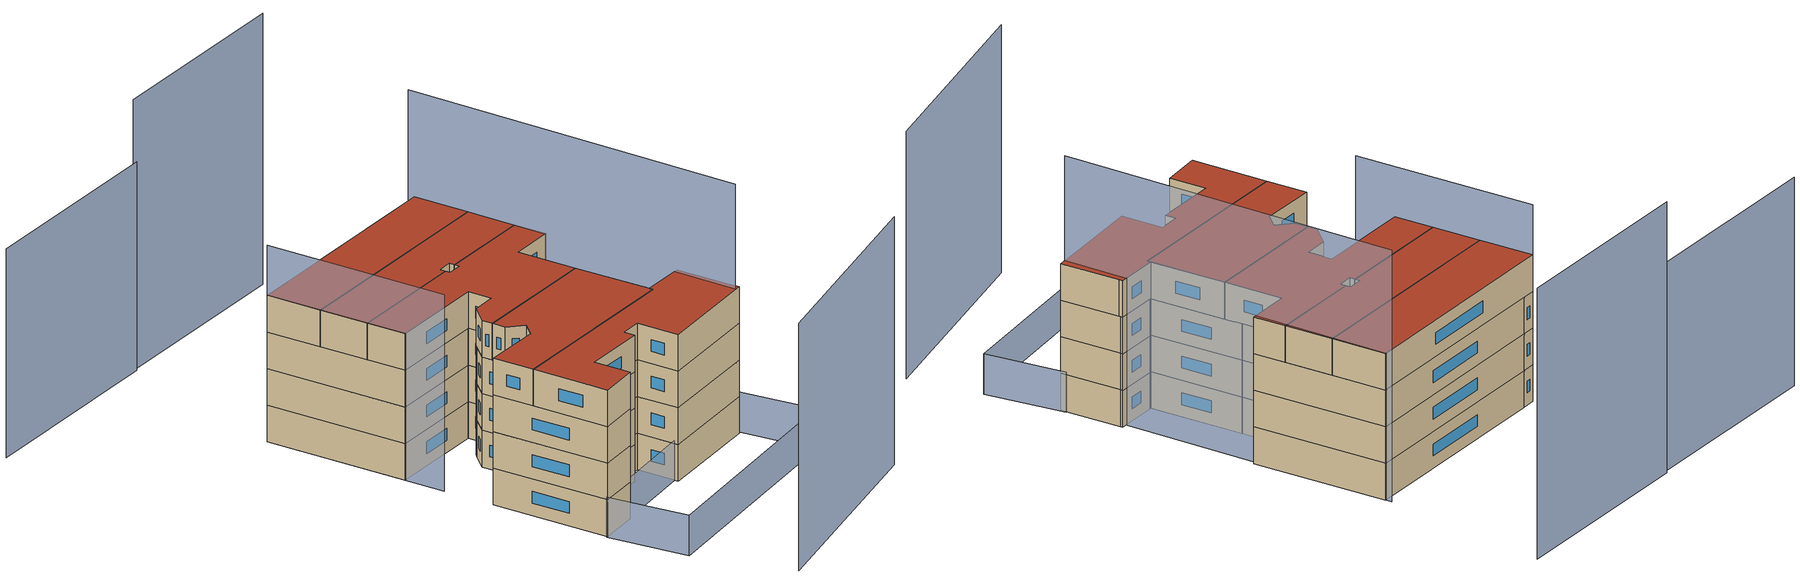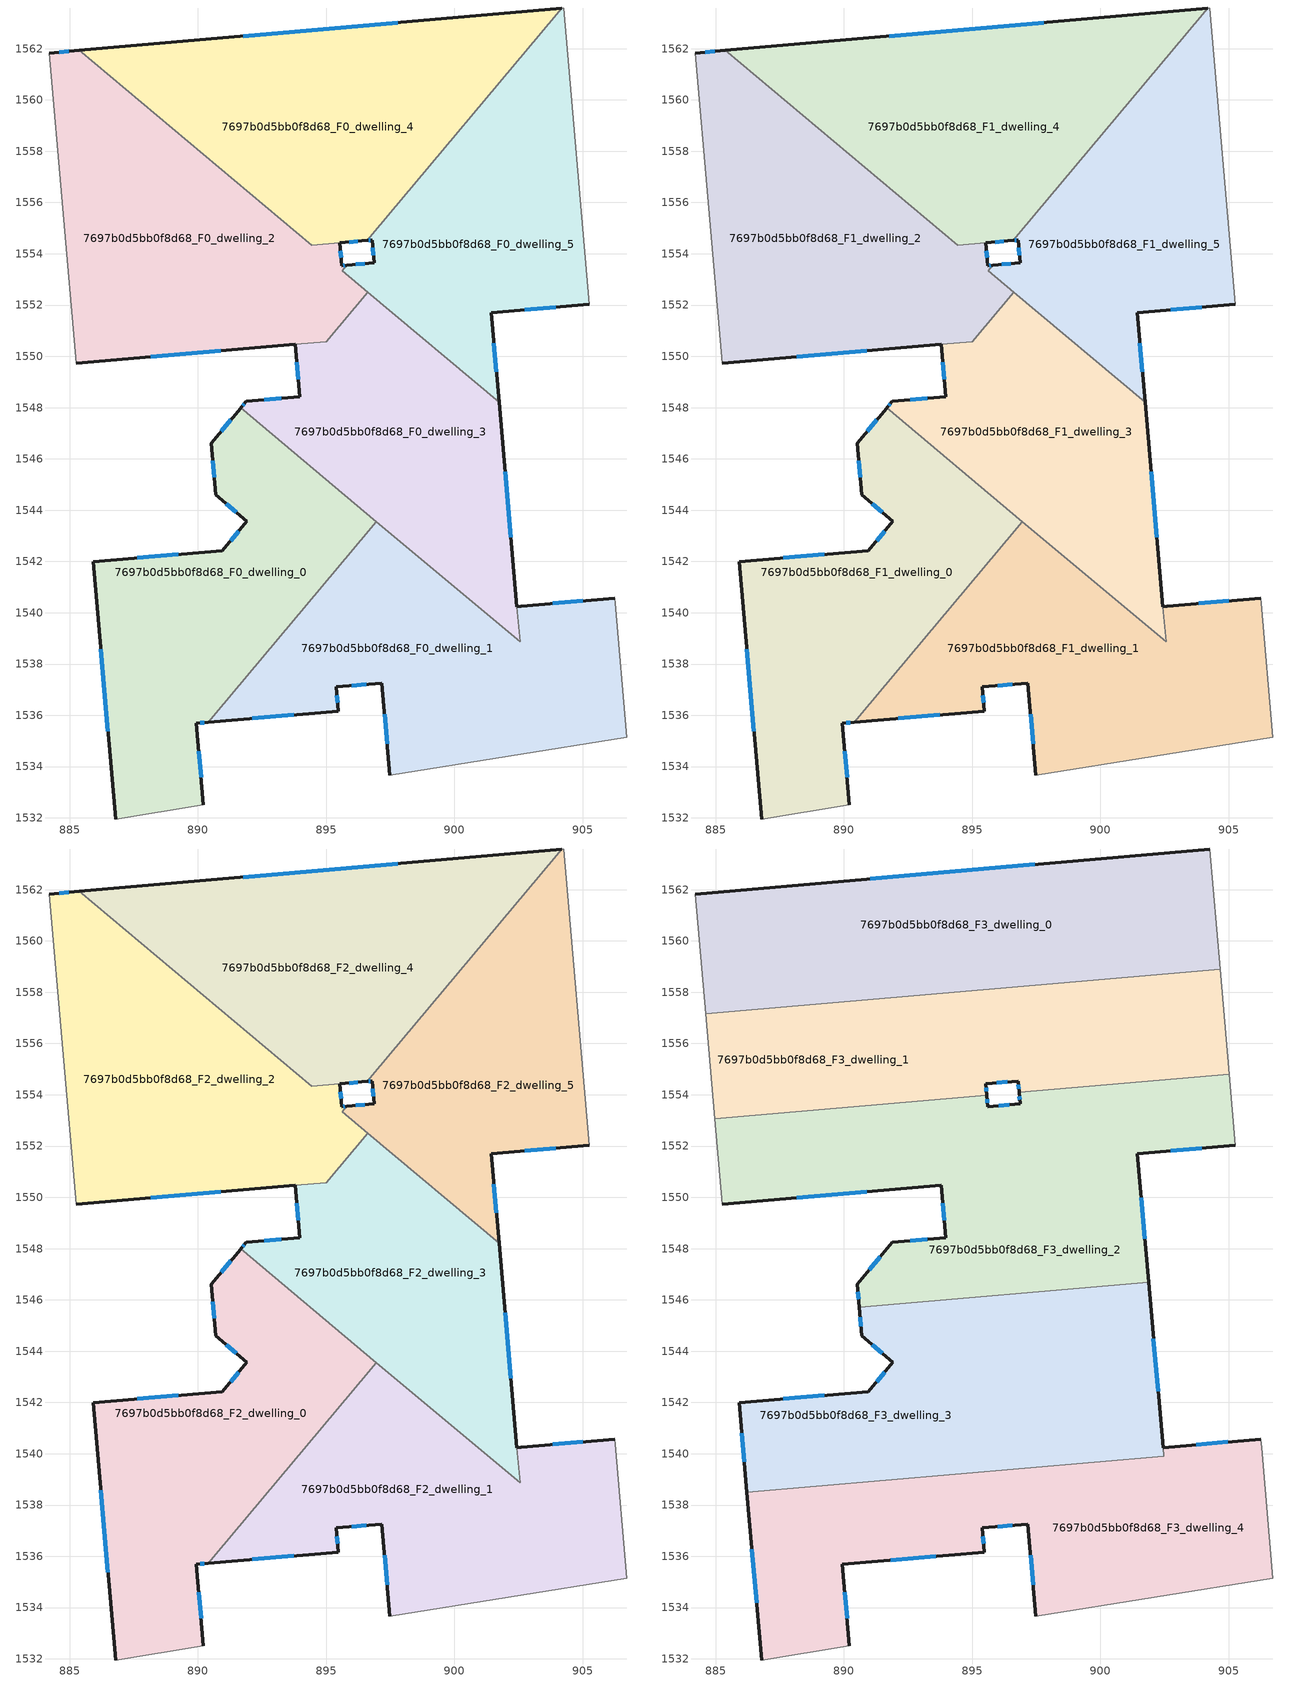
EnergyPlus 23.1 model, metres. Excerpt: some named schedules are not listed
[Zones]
7697b0d5bb0f8d68_F0_dwelling_0
 floor ground (EU_floor_Construction): 896.95,1543.56 890.4,1535.73 889.94,1535.69 890.21,1532.5 886.78,1531.96 885.91,1541.99 890.95,1542.43 891.91,1543.57 890.69,1544.59 890.52,1546.62 891.66,1547.98 z0
 wall outside (EU_wall_Construction): 891.66,1547.98 890.52,1546.62 890.69,1544.59 891.91,1543.57 890.95,1542.43 885.91,1541.99 886.78,1531.96 / 890.21,1532.5 889.94,1535.69 890.4,1535.73 z0:3
 wall to 7697b0d5bb0f8d68_F0_dwelling_1 (EU_wall_Construction): 890.4,1535.73 896.95,1543.56 z0:3
 wall adiabatic (EU_wall_Construction): 886.78,1531.96 890.21,1532.5 z0:3
 wall to 7697b0d5bb0f8d68_F0_dwelling_3 (EU_wall_Construction): 896.95,1543.56 891.66,1547.99 z0:3
 window (EU_Window_Construction): 891.27,1547.52 890.91,1547.08 / 890.09,1535.7 890.24,1535.72 / 890.12,1533.59 890.03,1534.61 / 886.21,1538.58 886.49,1535.37 / 889.24,1542.28 887.62,1542.14 / 891.58,1543.18 891.28,1542.82 / 891.11,1544.25 891.5,1543.92 / 890.58,1545.93 890.63,1545.28 z1.02:1.98
7697b0d5bb0f8d68_F0_dwelling_1
 floor ground (EU_floor_Construction): 906.26,1540.57 906.28,1540.36 906.73,1535.14 897.48,1533.66 897.17,1537.25 895.39,1537.1 895.47,1536.17 890.4,1535.73 896.95,1543.56 902.56,1538.86 902.44,1540.24 902.6,1540.25 z0
 wall outside (EU_wall_Construction): 890.4,1535.73 895.47,1536.17 895.39,1537.1 897.17,1537.25 897.48,1533.66 / 906.26,1540.57 902.6,1540.25 902.44,1540.24 z0:3
 wall adiabatic (EU_wall_Construction): 897.48,1533.66 906.73,1535.14 906.28,1540.36 906.26,1540.57 z0:3
 wall to 7697b0d5bb0f8d68_F0_dwelling_3 (EU_wall_Construction): 902.44,1540.24 902.56,1538.86 896.95,1543.56 z0:3
 window (EU_Window_Construction): 897.28,1536.03 897.38,1534.88 / 896,1537.16 896.57,1537.2 / 895.44,1536.49 895.42,1536.78 / 892.12,1535.88 893.74,1536.02 / 905.01,1540.46 903.85,1540.36 z1.02:1.98
7697b0d5bb0f8d68_F0_dwelling_2
 floor ground (EU_floor_Construction): 895.53,1554.42 895.61,1553.54 895.79,1553.55 895.62,1553.34 896.62,1552.51 894.99,1550.57 885.24,1549.73 884.19,1561.83 885.36,1561.93 894.44,1554.33 z0
 wall outside (EU_wall_Construction): 885.24,1549.73 893.79,1550.46 / 885.36,1561.93 884.19,1561.83 / 895.79,1553.55 895.61,1553.54 895.53,1554.42 z0:3
 wall adiabatic (EU_wall_Construction): 884.19,1561.83 885.24,1549.73 z0:3
 wall to 7697b0d5bb0f8d68_F0_dwelling_4 (EU_wall_Construction): 895.53,1554.42 894.44,1554.33 885.36,1561.93 z0:3
 wall to 7697b0d5bb0f8d68_F0_dwelling_5 (EU_wall_Construction): 896.62,1552.51 895.62,1553.34 895.79,1553.55 z0:3
 wall to 7697b0d5bb0f8d68_F0_dwelling_3 (EU_wall_Construction): 893.79,1550.46 894.99,1550.57 896.62,1552.51 z0:3
 window (EU_Window_Construction): 888.15,1549.98 890.88,1550.21 / 884.97,1561.89 884.59,1561.86 / 895.58,1553.84 895.56,1554.12 / 895.73,1553.55 895.67,1553.54 z1.02:1.98
7697b0d5bb0f8d68_F0_dwelling_3
 floor ground (EU_floor_Construction): 901.74,1548.21 902.56,1538.86 891.66,1547.99 891.88,1548.24 893.97,1548.42 893.79,1550.46 894.99,1550.57 896.62,1552.51 z0
 wall outside (EU_wall_Construction): 893.79,1550.46 893.97,1548.42 891.88,1548.24 891.66,1547.99 / 902.44,1540.24 901.74,1548.21 z0:3
 wall to 7697b0d5bb0f8d68_F0_dwelling_5 (EU_wall_Construction): 901.74,1548.21 896.62,1552.51 z0:3
 window (EU_Window_Construction): 891.81,1548.15 891.74,1548.07 / 893.26,1548.36 892.59,1548.3 / 893.85,1549.77 893.91,1549.11 / 902.2,1542.95 901.98,1545.5 z1.02:1.98
7697b0d5bb0f8d68_F0_dwelling_4
 floor ground (EU_floor_Construction): 904.19,1563.58 896.6,1554.52 894.44,1554.33 885.36,1561.93 z0
 wall outside (EU_wall_Construction): 904.19,1563.58 885.36,1561.93 / 895.54,1554.42 896.6,1554.52 z0:3
 wall to 7697b0d5bb0f8d68_F0_dwelling_5 (EU_wall_Construction): 896.6,1554.52 904.19,1563.58 z0:3
 window (EU_Window_Construction): 897.79,1563.02 891.77,1562.49 / 895.9,1554.46 896.24,1554.49 z1.02:1.98
7697b0d5bb0f8d68_F0_dwelling_5
 floor ground (EU_floor_Construction): 904.26,1563.58 905.26,1552.03 901.44,1551.7 901.74,1548.21 895.62,1553.34 895.79,1553.55 896.86,1553.65 896.79,1554.54 896.6,1554.52 904.19,1563.58 z0
 wall outside (EU_wall_Construction): 896.6,1554.52 896.79,1554.54 896.86,1553.65 895.79,1553.55 / 901.74,1548.21 901.44,1551.7 905.26,1552.03 z0:3
 wall adiabatic (EU_wall_Construction): 905.26,1552.03 904.26,1563.58 904.19,1563.58 z0:3
 window (EU_Window_Construction): 896.5,1553.62 896.16,1553.59 / 896.82,1554.23 896.84,1553.95 / 896.67,1554.52 896.73,1554.53 / 902.74,1551.81 903.96,1551.92 / 901.64,1549.4 901.54,1550.51 z1.02:1.98
7697b0d5bb0f8d68_F1_dwelling_0
 floor to 7697b0d5bb0f8d68_F0_dwelling_0 (EU_floor_Construction): 896.95,1543.56 890.4,1535.73 889.94,1535.69 890.21,1532.5 886.78,1531.96 885.91,1541.99 890.95,1542.43 891.91,1543.57 890.69,1544.59 890.52,1546.62 891.66,1547.98 z3
 wall outside (EU_wall_Construction): 891.66,1547.98 890.52,1546.62 890.69,1544.59 891.91,1543.57 890.95,1542.43 885.91,1541.99 886.78,1531.96 / 890.21,1532.5 889.94,1535.69 890.4,1535.73 z3:6
 wall to 7697b0d5bb0f8d68_F1_dwelling_1 (EU_wall_Construction): 890.4,1535.73 896.95,1543.56 z3:6
 wall adiabatic (EU_wall_Construction): 886.78,1531.96 890.21,1532.5 z3:6
 wall to 7697b0d5bb0f8d68_F1_dwelling_3 (EU_wall_Construction): 896.95,1543.56 891.66,1547.99 z3:6
 window (EU_Window_Construction): 891.27,1547.52 890.91,1547.08 / 890.09,1535.7 890.24,1535.72 / 890.12,1533.59 890.03,1534.61 / 886.21,1538.58 886.49,1535.37 / 889.24,1542.28 887.62,1542.14 / 891.58,1543.18 891.28,1542.82 / 891.11,1544.25 891.5,1543.92 / 890.58,1545.93 890.63,1545.28 z4.02:4.98
7697b0d5bb0f8d68_F1_dwelling_1
 floor to 7697b0d5bb0f8d68_F0_dwelling_1 (EU_floor_Construction): 906.26,1540.57 906.28,1540.36 906.73,1535.14 897.48,1533.66 897.17,1537.25 895.39,1537.1 895.47,1536.17 890.4,1535.73 896.95,1543.56 902.56,1538.86 902.44,1540.24 z3
 wall outside (EU_wall_Construction): 890.4,1535.73 895.47,1536.17 895.39,1537.1 897.17,1537.25 897.48,1533.66 / 906.26,1540.57 902.6,1540.25 902.44,1540.24 z3:6
 wall adiabatic (EU_wall_Construction): 897.48,1533.66 906.73,1535.14 906.28,1540.36 906.26,1540.57 z3:6
 wall to 7697b0d5bb0f8d68_F1_dwelling_3 (EU_wall_Construction): 902.44,1540.24 902.56,1538.86 896.95,1543.56 z3:6
 window (EU_Window_Construction): 897.28,1536.03 897.38,1534.88 / 896,1537.16 896.57,1537.2 / 895.44,1536.49 895.42,1536.78 / 892.12,1535.88 893.74,1536.02 / 905.01,1540.46 903.85,1540.36 z4.02:4.98
7697b0d5bb0f8d68_F1_dwelling_2
 floor to 7697b0d5bb0f8d68_F0_dwelling_2 (EU_floor_Construction): 895.53,1554.42 895.61,1553.54 895.79,1553.55 895.62,1553.34 896.62,1552.51 894.99,1550.57 885.24,1549.73 884.19,1561.83 885.36,1561.93 894.44,1554.33 z3
 wall outside (EU_wall_Construction): 885.24,1549.73 893.79,1550.46 / 885.36,1561.93 884.19,1561.83 / 895.79,1553.55 895.61,1553.54 895.53,1554.42 z3:6
 wall adiabatic (EU_wall_Construction): 884.19,1561.83 885.24,1549.73 z3:6
 wall to 7697b0d5bb0f8d68_F1_dwelling_4 (EU_wall_Construction): 895.53,1554.42 894.44,1554.33 885.36,1561.93 z3:6
 wall to 7697b0d5bb0f8d68_F1_dwelling_5 (EU_wall_Construction): 896.62,1552.51 895.62,1553.34 895.79,1553.55 z3:6
 wall to 7697b0d5bb0f8d68_F1_dwelling_3 (EU_wall_Construction): 893.79,1550.46 894.99,1550.57 896.62,1552.51 z3:6
 window (EU_Window_Construction): 888.15,1549.98 890.88,1550.21 / 884.97,1561.89 884.59,1561.86 / 895.58,1553.84 895.56,1554.12 / 895.73,1553.55 895.67,1553.54 z4.02:4.98
7697b0d5bb0f8d68_F1_dwelling_3
 floor to 7697b0d5bb0f8d68_F0_dwelling_3 (EU_floor_Construction): 901.74,1548.21 902.56,1538.86 891.66,1547.99 891.88,1548.24 893.97,1548.42 893.79,1550.46 894.99,1550.57 896.62,1552.51 z3
 wall outside (EU_wall_Construction): 893.79,1550.46 893.97,1548.42 891.88,1548.24 891.66,1547.99 / 902.44,1540.24 901.74,1548.21 z3:6
 wall to 7697b0d5bb0f8d68_F1_dwelling_5 (EU_wall_Construction): 901.74,1548.21 896.62,1552.51 z3:6
 window (EU_Window_Construction): 891.81,1548.15 891.74,1548.07 / 893.26,1548.36 892.59,1548.3 / 893.85,1549.77 893.91,1549.11 / 902.2,1542.95 901.98,1545.5 z4.02:4.98
7697b0d5bb0f8d68_F1_dwelling_4
 floor to 7697b0d5bb0f8d68_F0_dwelling_4 (EU_floor_Construction): 904.19,1563.58 896.6,1554.52 894.44,1554.33 885.36,1561.93 z3
 wall outside (EU_wall_Construction): 904.19,1563.58 885.36,1561.93 / 895.54,1554.42 896.6,1554.52 z3:6
 wall to 7697b0d5bb0f8d68_F1_dwelling_5 (EU_wall_Construction): 896.6,1554.52 904.19,1563.58 z3:6
 window (EU_Window_Construction): 897.79,1563.02 891.77,1562.49 / 895.9,1554.46 896.24,1554.49 z4.02:4.98
7697b0d5bb0f8d68_F1_dwelling_5
 floor to 7697b0d5bb0f8d68_F0_dwelling_5 (EU_floor_Construction): 904.26,1563.58 905.26,1552.03 901.44,1551.7 901.74,1548.21 895.62,1553.34 895.79,1553.55 896.86,1553.65 896.79,1554.54 896.6,1554.52 904.19,1563.58 z3
 wall outside (EU_wall_Construction): 896.6,1554.52 896.79,1554.54 896.86,1553.65 895.79,1553.55 / 901.74,1548.21 901.44,1551.7 905.26,1552.03 z3:6
 wall adiabatic (EU_wall_Construction): 905.26,1552.03 904.26,1563.58 904.19,1563.58 z3:6
 window (EU_Window_Construction): 896.5,1553.62 896.16,1553.59 / 896.82,1554.23 896.84,1553.95 / 896.67,1554.52 896.73,1554.53 / 902.74,1551.81 903.96,1551.92 / 901.64,1549.4 901.54,1550.51 z4.02:4.98
7697b0d5bb0f8d68_F2_dwelling_0
 floor to 7697b0d5bb0f8d68_F1_dwelling_0 (EU_floor_Construction): 896.95,1543.56 890.4,1535.73 889.94,1535.69 890.21,1532.5 886.78,1531.96 885.91,1541.99 890.95,1542.43 891.91,1543.57 890.69,1544.59 890.52,1546.62 891.66,1547.98 z6
 wall outside (EU_wall_Construction): 891.66,1547.98 890.52,1546.62 890.69,1544.59 891.91,1543.57 890.95,1542.43 885.91,1541.99 886.78,1531.96 / 890.21,1532.5 889.94,1535.69 890.4,1535.73 z6:9
 wall to 7697b0d5bb0f8d68_F2_dwelling_1 (EU_wall_Construction): 890.4,1535.73 896.95,1543.56 z6:9
 wall adiabatic (EU_wall_Construction): 886.78,1531.96 890.21,1532.5 z6:9
 wall to 7697b0d5bb0f8d68_F2_dwelling_3 (EU_wall_Construction): 896.95,1543.56 891.66,1547.99 z6:9
 window (EU_Window_Construction): 891.27,1547.52 890.91,1547.08 / 890.09,1535.7 890.24,1535.72 / 890.12,1533.59 890.03,1534.61 / 886.21,1538.58 886.49,1535.37 / 889.24,1542.28 887.62,1542.14 / 891.58,1543.18 891.28,1542.82 / 891.11,1544.25 891.5,1543.92 / 890.58,1545.93 890.63,1545.28 z7.02:7.98
7697b0d5bb0f8d68_F2_dwelling_1
 floor to 7697b0d5bb0f8d68_F1_dwelling_1 (EU_floor_Construction): 906.26,1540.57 906.28,1540.36 906.73,1535.14 897.48,1533.66 897.17,1537.25 895.39,1537.1 895.47,1536.17 890.4,1535.73 896.95,1543.56 902.56,1538.86 902.44,1540.24 z6
 wall outside (EU_wall_Construction): 890.4,1535.73 895.47,1536.17 895.39,1537.1 897.17,1537.25 897.48,1533.66 / 906.26,1540.57 902.6,1540.25 902.44,1540.24 z6:9
 wall adiabatic (EU_wall_Construction): 897.48,1533.66 906.73,1535.14 906.28,1540.36 906.26,1540.57 z6:9
 wall to 7697b0d5bb0f8d68_F2_dwelling_3 (EU_wall_Construction): 902.44,1540.24 902.56,1538.86 896.95,1543.56 z6:9
 window (EU_Window_Construction): 897.28,1536.03 897.38,1534.88 / 896,1537.16 896.57,1537.2 / 895.44,1536.49 895.42,1536.78 / 892.12,1535.88 893.74,1536.02 / 905.01,1540.46 903.85,1540.36 z7.02:7.98
7697b0d5bb0f8d68_F2_dwelling_2
 floor to 7697b0d5bb0f8d68_F1_dwelling_2 (EU_floor_Construction): 895.53,1554.42 895.61,1553.54 895.79,1553.55 895.62,1553.34 896.62,1552.51 894.99,1550.57 885.24,1549.73 884.19,1561.83 885.36,1561.93 894.44,1554.33 z6
 wall outside (EU_wall_Construction): 885.24,1549.73 893.79,1550.46 / 885.36,1561.93 884.19,1561.83 / 895.79,1553.55 895.61,1553.54 895.53,1554.42 z6:9
 wall adiabatic (EU_wall_Construction): 884.19,1561.83 885.24,1549.73 z6:9
 wall to 7697b0d5bb0f8d68_F2_dwelling_4 (EU_wall_Construction): 895.53,1554.42 894.44,1554.33 885.36,1561.93 z6:9
 wall to 7697b0d5bb0f8d68_F2_dwelling_5 (EU_wall_Construction): 896.62,1552.51 895.62,1553.34 895.79,1553.55 z6:9
 wall to 7697b0d5bb0f8d68_F2_dwelling_3 (EU_wall_Construction): 893.79,1550.46 894.99,1550.57 896.62,1552.51 z6:9
 window (EU_Window_Construction): 888.15,1549.98 890.88,1550.21 / 884.97,1561.89 884.59,1561.86 / 895.58,1553.84 895.56,1554.12 / 895.73,1553.55 895.67,1553.54 z7.02:7.98
7697b0d5bb0f8d68_F2_dwelling_3
 floor to 7697b0d5bb0f8d68_F1_dwelling_3 (EU_floor_Construction): 901.74,1548.21 902.56,1538.86 891.66,1547.99 891.88,1548.24 893.97,1548.42 893.79,1550.46 894.99,1550.57 896.62,1552.51 z6
 wall outside (EU_wall_Construction): 893.79,1550.46 893.97,1548.42 891.88,1548.24 891.66,1547.99 / 902.44,1540.24 901.74,1548.21 z6:9
 wall to 7697b0d5bb0f8d68_F2_dwelling_5 (EU_wall_Construction): 901.74,1548.21 896.62,1552.51 z6:9
 window (EU_Window_Construction): 891.81,1548.15 891.74,1548.07 / 893.26,1548.36 892.59,1548.3 / 893.85,1549.77 893.91,1549.11 / 902.2,1542.95 901.98,1545.5 z7.02:7.98
7697b0d5bb0f8d68_F2_dwelling_4
 floor to 7697b0d5bb0f8d68_F1_dwelling_4 (EU_floor_Construction): 904.19,1563.58 896.6,1554.52 894.44,1554.33 885.36,1561.93 z6
 wall outside (EU_wall_Construction): 904.19,1563.58 885.36,1561.93 / 895.54,1554.42 896.6,1554.52 z6:9
 wall to 7697b0d5bb0f8d68_F2_dwelling_5 (EU_wall_Construction): 896.6,1554.52 904.19,1563.58 z6:9
 window (EU_Window_Construction): 897.79,1563.02 891.77,1562.49 / 895.9,1554.46 896.24,1554.49 z7.02:7.98
7697b0d5bb0f8d68_F2_dwelling_5
 floor to 7697b0d5bb0f8d68_F1_dwelling_5 (EU_floor_Construction): 904.26,1563.58 905.26,1552.03 901.44,1551.7 901.74,1548.21 895.62,1553.34 895.79,1553.55 896.86,1553.65 896.79,1554.54 896.6,1554.52 904.19,1563.58 z6
 wall outside (EU_wall_Construction): 896.6,1554.52 896.79,1554.54 896.86,1553.65 895.79,1553.55 / 901.74,1548.21 901.44,1551.7 905.26,1552.03 z6:9
 wall adiabatic (EU_wall_Construction): 905.26,1552.03 904.26,1563.58 904.19,1563.58 z6:9
 window (EU_Window_Construction): 896.5,1553.62 896.16,1553.59 / 896.82,1554.23 896.84,1553.95 / 896.67,1554.52 896.73,1554.53 / 902.74,1551.81 903.96,1551.92 / 901.64,1549.4 901.54,1550.51 z7.02:7.98
7697b0d5bb0f8d68_F3_dwelling_0
 floor to 7697b0d5bb0f8d68_F2_dwelling_4 (EU_floor_Construction): 904.19,1563.58 899.93,1558.49 890.45,1557.67 885.37,1561.93 z9
 floor to 7697b0d5bb0f8d68_F2_dwelling_2 (EU_floor_Construction): 890.45,1557.67 884.6,1557.16 884.19,1561.83 885.37,1561.93 z9
 floor to 7697b0d5bb0f8d68_F2_dwelling_5 (EU_floor_Construction): 904.26,1563.58 904.67,1558.9 899.93,1558.49 904.19,1563.58 z9
 wall outside (EU_wall_Construction): 904.26,1563.58 884.19,1561.83 z9:12
 wall to 7697b0d5bb0f8d68_F3_dwelling_1 (EU_wall_Construction): 884.6,1557.16 904.67,1558.9 z9:12
 wall adiabatic (EU_wall_Construction): 884.19,1561.83 884.6,1557.16 / 904.67,1558.9 904.26,1563.58 z9:12
 window (EU_Window_Construction): 897.43,1562.99 891.02,1562.42 z10.02:10.98
 roof outside (EU_roof_Construction): 904.67,1558.9 904.26,1563.58 884.19,1561.83 884.6,1557.16 z12
7697b0d5bb0f8d68_F3_dwelling_1
 floor to 7697b0d5bb0f8d68_F2_dwelling_2 (EU_floor_Construction): 895.53,1554.42 895.57,1553.98 884.96,1553.06 884.6,1557.16 890.45,1557.67 894.44,1554.33 z9
 floor to 7697b0d5bb0f8d68_F2_dwelling_4 (EU_floor_Construction): 899.93,1558.49 896.6,1554.52 896.44,1554.5 894.44,1554.33 890.45,1557.67 z9
 floor to 7697b0d5bb0f8d68_F2_dwelling_5 (EU_floor_Construction): 904.67,1558.9 905.02,1554.8 896.83,1554.09 896.79,1554.54 896.6,1554.52 899.93,1558.49 z9
 wall outside (EU_wall_Construction): 895.57,1553.98 895.53,1554.42 896.79,1554.54 896.83,1554.09 z9:12
 wall to 7697b0d5bb0f8d68_F3_dwelling_2 (EU_wall_Construction): 896.83,1554.09 905.02,1554.8 / 884.96,1553.06 895.57,1553.98 z9:12
 wall adiabatic (EU_wall_Construction): 884.6,1557.16 884.96,1553.06 / 905.02,1554.8 904.67,1558.9 z9:12
 window (EU_Window_Construction): 896.8,1554.38 896.82,1554.24 / 895.96,1554.46 896.36,1554.5 / 895.56,1554.13 895.54,1554.27 z10.02:10.98
 roof outside (EU_roof_Construction): 905.02,1554.8 904.67,1558.9 884.6,1557.16 884.96,1553.06 895.57,1553.98 895.53,1554.42 896.79,1554.54 896.83,1554.09 z12
7697b0d5bb0f8d68_F3_dwelling_2
 floor to 7697b0d5bb0f8d68_F2_dwelling_3 (EU_floor_Construction): 901.74,1548.21 901.88,1546.68 894.03,1546 891.66,1547.98 891.88,1548.24 893.97,1548.42 893.79,1550.46 894.99,1550.57 896.62,1552.51 z9
 floor to 7697b0d5bb0f8d68_F2_dwelling_5 (EU_floor_Construction): 905.02,1554.8 905.26,1552.03 901.44,1551.7 901.74,1548.21 895.62,1553.34 895.79,1553.55 896.86,1553.65 896.83,1554.09 z9
 floor to 7697b0d5bb0f8d68_F2_dwelling_0 (EU_floor_Construction): 894.03,1546 890.6,1545.71 890.52,1546.62 891.66,1547.98 z9
 floor to 7697b0d5bb0f8d68_F2_dwelling_2 (EU_floor_Construction): 895.79,1553.55 895.62,1553.34 896.62,1552.51 894.99,1550.57 885.24,1549.73 884.96,1553.06 895.57,1553.98 895.61,1553.54 z9
 wall outside (EU_wall_Construction): 885.24,1549.73 893.79,1550.46 893.97,1548.42 891.88,1548.24 890.52,1546.62 890.6,1545.71 / 896.83,1554.09 896.86,1553.65 895.61,1553.54 895.57,1553.98 / 901.88,1546.68 901.44,1551.7 905.26,1552.03 z9:12
 wall adiabatic (EU_wall_Construction): 884.96,1553.06 885.24,1549.73 / 905.26,1552.03 905.02,1554.8 z9:12
 wall to 7697b0d5bb0f8d68_F3_dwelling_3 (EU_wall_Construction): 890.6,1545.71 901.88,1546.68 z9:12
 window (EU_Window_Construction): 893.85,1549.77 893.91,1549.11 / 888.15,1549.98 890.88,1550.21 / 895.59,1553.69 895.58,1553.83 / 896.44,1553.61 896.04,1553.57 / 896.84,1553.94 896.85,1553.8 / 902.74,1551.81 903.96,1551.92 / 901.73,1548.39 901.59,1549.99 / 890.54,1546.31 890.57,1546.02 / 891.42,1547.69 890.98,1547.17 / 893.26,1548.36 892.59,1548.3 z10.02:10.98
 roof outside (EU_roof_Construction): 901.88,1546.68 901.44,1551.7 905.26,1552.03 905.02,1554.8 896.83,1554.09 896.86,1553.65 895.61,1553.54 895.57,1553.98 884.96,1553.06 885.24,1549.73 893.79,1550.46 893.97,1548.42 891.88,1548.24 890.52,1546.62 890.6,1545.71 z12
7697b0d5bb0f8d68_F3_dwelling_3
 floor to 7697b0d5bb0f8d68_F2_dwelling_0 (EU_floor_Construction): 896.95,1543.56 893.23,1539.11 886.21,1538.5 885.91,1541.99 890.95,1542.43 891.91,1543.57 890.69,1544.59 890.6,1545.71 894.03,1546 z9
 floor to 7697b0d5bb0f8d68_F2_dwelling_3 (EU_floor_Construction): 901.88,1546.68 902.47,1539.91 901.42,1539.82 894.03,1546 z9
 floor to 7697b0d5bb0f8d68_F2_dwelling_1 (EU_floor_Construction): 901.41,1539.82 893.23,1539.11 896.95,1543.56 z9
 wall outside (EU_wall_Construction): 890.6,1545.71 890.69,1544.59 891.91,1543.57 890.95,1542.43 885.91,1541.99 886.21,1538.5 / 902.45,1540.24 901.88,1546.68 z9:12
 wall to 7697b0d5bb0f8d68_F3_dwelling_4 (EU_wall_Construction): 886.21,1538.5 902.47,1539.91 902.45,1540.24 z9:12
 window (EU_Window_Construction): 886.01,1540.8 886.11,1539.69 / 889.24,1542.28 887.62,1542.14 / 891.58,1543.18 891.28,1542.82 / 891.11,1544.25 891.5,1543.92 / 890.63,1545.33 890.66,1544.97 / 902.25,1542.43 902.07,1544.49 z10.02:10.98
 roof outside (EU_roof_Construction): 902.47,1539.91 901.88,1546.68 890.6,1545.71 890.69,1544.59 891.91,1543.57 890.95,1542.43 885.91,1541.99 886.21,1538.5 z12
7697b0d5bb0f8d68_F3_dwelling_4
 floor to 7697b0d5bb0f8d68_F2_dwelling_1 (EU_floor_Construction): 906.26,1540.57 906.28,1540.36 906.73,1535.14 897.48,1533.66 897.17,1537.25 895.39,1537.1 895.47,1536.17 890.4,1535.73 893.23,1539.11 901.42,1539.82 902.56,1538.86 902.47,1539.91 902.44,1540.24 z9
 floor to 7697b0d5bb0f8d68_F2_dwelling_0 (EU_floor_Construction): 893.23,1539.11 890.4,1535.73 889.94,1535.69 890.21,1532.5 886.78,1531.96 886.21,1538.5 z9
 floor to 7697b0d5bb0f8d68_F2_dwelling_3 (EU_floor_Construction): 902.47,1539.91 902.56,1538.86 901.42,1539.82 z9
 wall outside (EU_wall_Construction): 890.21,1532.5 889.94,1535.69 895.47,1536.17 895.39,1537.1 897.17,1537.25 897.48,1533.66 / 886.21,1538.5 886.78,1531.96 / 906.26,1540.57 902.44,1540.24 z9:12
 wall adiabatic (EU_wall_Construction): 886.78,1531.96 890.21,1532.5 / 897.48,1533.66 906.73,1535.14 906.29,1540.24 906.26,1540.57 z9:12
 window (EU_Window_Construction): 895.44,1536.49 895.42,1536.78 / 891.82,1535.85 893.59,1536 / 890.12,1533.59 890.03,1534.61 / 886.41,1536.27 886.59,1534.18 / 904.96,1540.46 903.74,1540.35 / 897.28,1536.03 897.38,1534.88 / 896,1537.16 896.57,1537.2 z10.02:10.98
 roof outside (EU_roof_Construction): 906.73,1535.14 906.29,1540.24 906.26,1540.57 902.44,1540.24 902.47,1539.91 886.21,1538.5 886.78,1531.96 890.21,1532.5 889.94,1535.69 895.47,1536.17 895.39,1537.1 897.17,1537.25 897.48,1533.66 z12
shading: 884.19,1561.83 885.54,1546.32 z0:16.1; 890.77,1517.21 909.51,1522.8 z0:20.3; 908.07,1528.98 887.87,1525.2 / 887.87,1525.2 886.62,1531.92 / 886.62,1531.92 906.81,1535.7 / 906.81,1535.7 908.07,1528.98 z0:3.3; 906.2,1535.09 904.22,1564.15 z0:20.6; 905.42,1578.66 887.79,1577.13 z0:22.2; 888.01,1576.95 870.25,1575.44 z0:17.1
[Building]
EU S2 Campaign: North Axis=0; Terrain=City; Solar Distribution=FullExterior
[Site:Location]
Vienna: Latitude=48; Longitude=16.5; Time Zone=1; Elevation=183
[SizingPeriod:WeatherFileDays]
AnnualSizingPeriod: Begin Month=1; Begin Day of Month=1; End Month=12; End Day of Month=31; Day of Week for Start Day=Monday; Use Weather File Daylight Saving Period=No; Use Weather File Rain and Snow Indicators=No
[MATERIAL]
EU_InternalMass_Material: Roughness=MediumRough; Thickness=0.1; Conductivity=1; Density=1800; Specific Heat=900; Thermal Absorptance=0.9; Solar Absorptance=0.7; Visible Absorptance=0.7
[MATERIAL:NOMASS] Roughness=MediumRough; Thermal Absorptance=0.9; Solar Absorptance=0.7; Visible Absorptance=0.7
Name | Thermal Resistance
EU_wall_NoMass | 0.942466
EU_roof_NoMass | 0.551687
EU_floor_NoMass | 0.66527
[WINDOWMATERIAL:SIMPLEGLAZINGSYSTEM]
EU_Window_SimpleGlazing: UFactor=2.03367; Solar Heat Gain Coefficient=0.65; Visible Transmittance=0.65
[CONSTRUCTION]
EU_wall_Construction: EU_wall_NoMass
EU_roof_Construction: EU_roof_NoMass
EU_floor_Construction: EU_floor_NoMass
EU_Window_Construction: EU_Window_SimpleGlazing
EU_InternalMass_Construction: EU_InternalMass_Material
[ZONE] Type=1; Multiplier=1; Ceiling Height=autocalculate; Floor Area=autocalculate; Part of Total Floor Area=Yes
Name | Volume
7697b0d5bb0f8d68_F0_dwelling_0; 7697b0d5bb0f8d68_F1_dwelling_0; 7697b0d5bb0f8d68_F2_dwelling_0 | 236.687
7697b0d5bb0f8d68_F3_dwelling_0 | 283.622
7697b0d5bb0f8d68_F0_dwelling_1 | 250.514
7697b0d5bb0f8d68_F1_dwelling_1; 7697b0d5bb0f8d68_F2_dwelling_1 | 250.516
7697b0d5bb0f8d68_F3_dwelling_1 | 246.893
7697b0d5bb0f8d68_F0_dwelling_2; 7697b0d5bb0f8d68_F1_dwelling_2; 7697b0d5bb0f8d68_F2_dwelling_2 | 257.169
7697b0d5bb0f8d68_F3_dwelling_2 | 320.285
7697b0d5bb0f8d68_F0_dwelling_3; 7697b0d5bb0f8d68_F1_dwelling_3; 7697b0d5bb0f8d68_F2_dwelling_3 | 202.696
7697b0d5bb0f8d68_F3_dwelling_3 | 279.698
7697b0d5bb0f8d68_F0_dwelling_4; 7697b0d5bb0f8d68_F1_dwelling_4; 7697b0d5bb0f8d68_F2_dwelling_4 | 264.311
7697b0d5bb0f8d68_F3_dwelling_4 | 287.423
7697b0d5bb0f8d68_F0_dwelling_5; 7697b0d5bb0f8d68_F1_dwelling_5; 7697b0d5bb0f8d68_F2_dwelling_5 | 206.5
[INTERNALMASS] Construction=EU_InternalMass_Construction
Name | Zone or ZoneList | Surface Area
7697b0d5bb0f8d68_F0_dwelling_0_EU_InternalMass | 7697b0d5bb0f8d68_F0_dwelling_0 | 78.9107
7697b0d5bb0f8d68_F0_dwelling_1_EU_InternalMass | 7697b0d5bb0f8d68_F0_dwelling_1 | 83.5102
7697b0d5bb0f8d68_F0_dwelling_2_EU_InternalMass | 7697b0d5bb0f8d68_F0_dwelling_2 | 85.7218
7697b0d5bb0f8d68_F0_dwelling_3_EU_InternalMass | 7697b0d5bb0f8d68_F0_dwelling_3 | 67.5917
7697b0d5bb0f8d68_F0_dwelling_4_EU_InternalMass | 7697b0d5bb0f8d68_F0_dwelling_4 | 88.1004
7697b0d5bb0f8d68_F0_dwelling_5_EU_InternalMass | 7697b0d5bb0f8d68_F0_dwelling_5 | 68.8334
7697b0d5bb0f8d68_F1_dwelling_0_EU_InternalMass | 7697b0d5bb0f8d68_F1_dwelling_0 | 78.9107
7697b0d5bb0f8d68_F1_dwelling_1_EU_InternalMass | 7697b0d5bb0f8d68_F1_dwelling_1 | 83.5102
7697b0d5bb0f8d68_F1_dwelling_2_EU_InternalMass | 7697b0d5bb0f8d68_F1_dwelling_2 | 85.7218
7697b0d5bb0f8d68_F1_dwelling_3_EU_InternalMass | 7697b0d5bb0f8d68_F1_dwelling_3 | 67.5917
7697b0d5bb0f8d68_F1_dwelling_4_EU_InternalMass | 7697b0d5bb0f8d68_F1_dwelling_4 | 88.1004
7697b0d5bb0f8d68_F1_dwelling_5_EU_InternalMass | 7697b0d5bb0f8d68_F1_dwelling_5 | 68.8334
7697b0d5bb0f8d68_F2_dwelling_0_EU_InternalMass | 7697b0d5bb0f8d68_F2_dwelling_0 | 78.9107
7697b0d5bb0f8d68_F2_dwelling_1_EU_InternalMass | 7697b0d5bb0f8d68_F2_dwelling_1 | 83.5102
7697b0d5bb0f8d68_F2_dwelling_2_EU_InternalMass | 7697b0d5bb0f8d68_F2_dwelling_2 | 85.7218
7697b0d5bb0f8d68_F2_dwelling_3_EU_InternalMass | 7697b0d5bb0f8d68_F2_dwelling_3 | 67.5917
7697b0d5bb0f8d68_F2_dwelling_4_EU_InternalMass | 7697b0d5bb0f8d68_F2_dwelling_4 | 88.1004
7697b0d5bb0f8d68_F2_dwelling_5_EU_InternalMass | 7697b0d5bb0f8d68_F2_dwelling_5 | 68.8334
7697b0d5bb0f8d68_F3_dwelling_0_EU_InternalMass | 7697b0d5bb0f8d68_F3_dwelling_0 | 94.5406
7697b0d5bb0f8d68_F3_dwelling_1_EU_InternalMass | 7697b0d5bb0f8d68_F3_dwelling_1 | 82.2976
7697b0d5bb0f8d68_F3_dwelling_2_EU_InternalMass | 7697b0d5bb0f8d68_F3_dwelling_2 | 106.762
7697b0d5bb0f8d68_F3_dwelling_3_EU_InternalMass | 7697b0d5bb0f8d68_F3_dwelling_3 | 93.2503
7697b0d5bb0f8d68_F3_dwelling_4_EU_InternalMass | 7697b0d5bb0f8d68_F3_dwelling_4 | 95.8083
[OTHEREQUIPMENT] Fuel Type=Electricity; Design Level Calculation Method=Watts/Area; Power per Zone Floor Area=1; Fraction Latent=0; Fraction Radiant=0; Fraction Lost=0; Carbon Dioxide Generation Rate=0; EndUse Subcategory=EU_Step8_InternalGains
Name | Zone or ZoneList or Space or SpaceList | Schedule
EU_Step8_InternalGain_7697b0d5bb0f8d68_F0_dwelling_0_f000 | 7697b0d5bb0f8d68_F0_dwelling_0 | EU_Step8_GainSchedule_7697b0d5bb0f8d68_F0_dwelling_0_f000
EU_Step8_InternalGain_7697b0d5bb0f8d68_F0_dwelling_1_f000 | 7697b0d5bb0f8d68_F0_dwelling_1 | EU_Step8_GainSchedule_7697b0d5bb0f8d68_F0_dwelling_1_f000
EU_Step8_InternalGain_7697b0d5bb0f8d68_F0_dwelling_2_f000 | 7697b0d5bb0f8d68_F0_dwelling_2 | EU_Step8_GainSchedule_7697b0d5bb0f8d68_F0_dwelling_2_f000
EU_Step8_InternalGain_7697b0d5bb0f8d68_F0_dwelling_3_f000 | 7697b0d5bb0f8d68_F0_dwelling_3 | EU_Step8_GainSchedule_7697b0d5bb0f8d68_F0_dwelling_3_f000
EU_Step8_InternalGain_7697b0d5bb0f8d68_F0_dwelling_4_f000 | 7697b0d5bb0f8d68_F0_dwelling_4 | EU_Step8_GainSchedule_7697b0d5bb0f8d68_F0_dwelling_4_f000
EU_Step8_InternalGain_7697b0d5bb0f8d68_F0_dwelling_5_f000 | 7697b0d5bb0f8d68_F0_dwelling_5 | EU_Step8_GainSchedule_7697b0d5bb0f8d68_F0_dwelling_5_f000
EU_Step8_InternalGain_7697b0d5bb0f8d68_F1_dwelling_0_f000 | 7697b0d5bb0f8d68_F1_dwelling_0 | EU_Step8_GainSchedule_7697b0d5bb0f8d68_F1_dwelling_0_f000
EU_Step8_InternalGain_7697b0d5bb0f8d68_F1_dwelling_1_f000 | 7697b0d5bb0f8d68_F1_dwelling_1 | EU_Step8_GainSchedule_7697b0d5bb0f8d68_F1_dwelling_1_f000
EU_Step8_InternalGain_7697b0d5bb0f8d68_F1_dwelling_2_f000 | 7697b0d5bb0f8d68_F1_dwelling_2 | EU_Step8_GainSchedule_7697b0d5bb0f8d68_F1_dwelling_2_f000
EU_Step8_InternalGain_7697b0d5bb0f8d68_F1_dwelling_3_f000 | 7697b0d5bb0f8d68_F1_dwelling_3 | EU_Step8_GainSchedule_7697b0d5bb0f8d68_F1_dwelling_3_f000
EU_Step8_InternalGain_7697b0d5bb0f8d68_F1_dwelling_4_f000 | 7697b0d5bb0f8d68_F1_dwelling_4 | EU_Step8_GainSchedule_7697b0d5bb0f8d68_F1_dwelling_4_f000
EU_Step8_InternalGain_7697b0d5bb0f8d68_F1_dwelling_5_f000 | 7697b0d5bb0f8d68_F1_dwelling_5 | EU_Step8_GainSchedule_7697b0d5bb0f8d68_F1_dwelling_5_f000
EU_Step8_InternalGain_7697b0d5bb0f8d68_F2_dwelling_0_f000 | 7697b0d5bb0f8d68_F2_dwelling_0 | EU_Step8_GainSchedule_7697b0d5bb0f8d68_F2_dwelling_0_f000
EU_Step8_InternalGain_7697b0d5bb0f8d68_F2_dwelling_1_f000 | 7697b0d5bb0f8d68_F2_dwelling_1 | EU_Step8_GainSchedule_7697b0d5bb0f8d68_F2_dwelling_1_f000
EU_Step8_InternalGain_7697b0d5bb0f8d68_F2_dwelling_2_f000 | 7697b0d5bb0f8d68_F2_dwelling_2 | EU_Step8_GainSchedule_7697b0d5bb0f8d68_F2_dwelling_2_f000
EU_Step8_InternalGain_7697b0d5bb0f8d68_F2_dwelling_3_f000 | 7697b0d5bb0f8d68_F2_dwelling_3 | EU_Step8_GainSchedule_7697b0d5bb0f8d68_F2_dwelling_3_f000
EU_Step8_InternalGain_7697b0d5bb0f8d68_F2_dwelling_4_f000 | 7697b0d5bb0f8d68_F2_dwelling_4 | EU_Step8_GainSchedule_7697b0d5bb0f8d68_F2_dwelling_4_f000
EU_Step8_InternalGain_7697b0d5bb0f8d68_F2_dwelling_5_f000 | 7697b0d5bb0f8d68_F2_dwelling_5 | EU_Step8_GainSchedule_7697b0d5bb0f8d68_F2_dwelling_5_f000
EU_Step8_InternalGain_7697b0d5bb0f8d68_F3_dwelling_0_f000 | 7697b0d5bb0f8d68_F3_dwelling_0 | EU_Step8_GainSchedule_7697b0d5bb0f8d68_F3_dwelling_0_f000
EU_Step8_InternalGain_7697b0d5bb0f8d68_F3_dwelling_1_f000 | 7697b0d5bb0f8d68_F3_dwelling_1 | EU_Step8_GainSchedule_7697b0d5bb0f8d68_F3_dwelling_1_f000
EU_Step8_InternalGain_7697b0d5bb0f8d68_F3_dwelling_2_f000 | 7697b0d5bb0f8d68_F3_dwelling_2 | EU_Step8_GainSchedule_7697b0d5bb0f8d68_F3_dwelling_2_f000
EU_Step8_InternalGain_7697b0d5bb0f8d68_F3_dwelling_3_f000 | 7697b0d5bb0f8d68_F3_dwelling_3 | EU_Step8_GainSchedule_7697b0d5bb0f8d68_F3_dwelling_3_f000
EU_Step8_InternalGain_7697b0d5bb0f8d68_F3_dwelling_4_f000 | 7697b0d5bb0f8d68_F3_dwelling_4 | EU_Step8_GainSchedule_7697b0d5bb0f8d68_F3_dwelling_4_f000
[ZONEVENTILATION:DESIGNFLOWRATE] Schedule=EU_AlwaysOn; Design Flow Rate Calculation Method=AirChanges/Hour; Air Changes per Hour=0.530523; Ventilation Type=Natural; Fan Pressure Rise=0; Fan Total Efficiency=1; Constant Term Coefficient=1; Temperature Term Coefficient=0; Velocity Term Coefficient=0; Velocity Squared Term Coefficient=0; Minimum Indoor Temperature=-100; Maximum Indoor Temperature=100; Delta Temperature=-100; Minimum Outdoor Temperature=-100; Maximum Outdoor Temperature=100; Maximum Wind Speed=40
Name | Zone or ZoneList or Space or SpaceList
EU_ConstantAir_7697b0d5bb0f8d68_F0_dwelling_0 | 7697b0d5bb0f8d68_F0_dwelling_0
EU_ConstantAir_7697b0d5bb0f8d68_F0_dwelling_1 | 7697b0d5bb0f8d68_F0_dwelling_1
EU_ConstantAir_7697b0d5bb0f8d68_F0_dwelling_2 | 7697b0d5bb0f8d68_F0_dwelling_2
EU_ConstantAir_7697b0d5bb0f8d68_F0_dwelling_3 | 7697b0d5bb0f8d68_F0_dwelling_3
EU_ConstantAir_7697b0d5bb0f8d68_F0_dwelling_4 | 7697b0d5bb0f8d68_F0_dwelling_4
EU_ConstantAir_7697b0d5bb0f8d68_F0_dwelling_5 | 7697b0d5bb0f8d68_F0_dwelling_5
EU_ConstantAir_7697b0d5bb0f8d68_F1_dwelling_0 | 7697b0d5bb0f8d68_F1_dwelling_0
EU_ConstantAir_7697b0d5bb0f8d68_F1_dwelling_1 | 7697b0d5bb0f8d68_F1_dwelling_1
EU_ConstantAir_7697b0d5bb0f8d68_F1_dwelling_2 | 7697b0d5bb0f8d68_F1_dwelling_2
EU_ConstantAir_7697b0d5bb0f8d68_F1_dwelling_3 | 7697b0d5bb0f8d68_F1_dwelling_3
EU_ConstantAir_7697b0d5bb0f8d68_F1_dwelling_4 | 7697b0d5bb0f8d68_F1_dwelling_4
EU_ConstantAir_7697b0d5bb0f8d68_F1_dwelling_5 | 7697b0d5bb0f8d68_F1_dwelling_5
EU_ConstantAir_7697b0d5bb0f8d68_F2_dwelling_0 | 7697b0d5bb0f8d68_F2_dwelling_0
EU_ConstantAir_7697b0d5bb0f8d68_F2_dwelling_1 | 7697b0d5bb0f8d68_F2_dwelling_1
EU_ConstantAir_7697b0d5bb0f8d68_F2_dwelling_2 | 7697b0d5bb0f8d68_F2_dwelling_2
EU_ConstantAir_7697b0d5bb0f8d68_F2_dwelling_3 | 7697b0d5bb0f8d68_F2_dwelling_3
EU_ConstantAir_7697b0d5bb0f8d68_F2_dwelling_4 | 7697b0d5bb0f8d68_F2_dwelling_4
EU_ConstantAir_7697b0d5bb0f8d68_F2_dwelling_5 | 7697b0d5bb0f8d68_F2_dwelling_5
EU_ConstantAir_7697b0d5bb0f8d68_F3_dwelling_0 | 7697b0d5bb0f8d68_F3_dwelling_0
EU_ConstantAir_7697b0d5bb0f8d68_F3_dwelling_1 | 7697b0d5bb0f8d68_F3_dwelling_1
EU_ConstantAir_7697b0d5bb0f8d68_F3_dwelling_2 | 7697b0d5bb0f8d68_F3_dwelling_2
EU_ConstantAir_7697b0d5bb0f8d68_F3_dwelling_3 | 7697b0d5bb0f8d68_F3_dwelling_3
EU_ConstantAir_7697b0d5bb0f8d68_F3_dwelling_4 | 7697b0d5bb0f8d68_F3_dwelling_4
[HVACTEMPLATE:THERMOSTAT] Constant Heating Setpoint=20; Constant Cooling Setpoint=50
EU_HeatOnly_7697b0d5bb0f8d68_F0_dwelling_0; EU_HeatOnly_7697b0d5bb0f8d68_F0_dwelling_1; EU_HeatOnly_7697b0d5bb0f8d68_F0_dwelling_2; EU_HeatOnly_7697b0d5bb0f8d68_F0_dwelling_3; EU_HeatOnly_7697b0d5bb0f8d68_F0_dwelling_4; EU_HeatOnly_7697b0d5bb0f8d68_F0_dwelling_5; EU_HeatOnly_7697b0d5bb0f8d68_F1_dwelling_0; EU_HeatOnly_7697b0d5bb0f8d68_F1_dwelling_1; EU_HeatOnly_7697b0d5bb0f8d68_F1_dwelling_2; EU_HeatOnly_7697b0d5bb0f8d68_F1_dwelling_3; EU_HeatOnly_7697b0d5bb0f8d68_F1_dwelling_4; EU_HeatOnly_7697b0d5bb0f8d68_F1_dwelling_5; EU_HeatOnly_7697b0d5bb0f8d68_F2_dwelling_0; EU_HeatOnly_7697b0d5bb0f8d68_F2_dwelling_1; EU_HeatOnly_7697b0d5bb0f8d68_F2_dwelling_2; EU_HeatOnly_7697b0d5bb0f8d68_F2_dwelling_3; EU_HeatOnly_7697b0d5bb0f8d68_F2_dwelling_4; EU_HeatOnly_7697b0d5bb0f8d68_F2_dwelling_5; EU_HeatOnly_7697b0d5bb0f8d68_F3_dwelling_0; EU_HeatOnly_7697b0d5bb0f8d68_F3_dwelling_1; EU_HeatOnly_7697b0d5bb0f8d68_F3_dwelling_2; EU_HeatOnly_7697b0d5bb0f8d68_F3_dwelling_3; EU_HeatOnly_7697b0d5bb0f8d68_F3_dwelling_4
[HVACTEMPLATE:ZONE:IDEALLOADSAIRSYSTEM] System Availability Schedule=EU_AlwaysOn; Maximum Heating Supply Air Temperature=50; Minimum Cooling Supply Air Temperature=13; Maximum Heating Supply Air Humidity Ratio=0.0156; Minimum Cooling Supply Air Humidity Ratio=0.0077; Heating Limit=NoLimit; Cooling Limit=NoLimit; Heating Availability Schedule=EU_AlwaysOn; Cooling Availability Schedule=EU_CoolingOff; Dehumidification Control Type=ConstantSensibleHeatRatio; Cooling Sensible Heat Ratio=0.7; Dehumidification Setpoint=60; Humidification Control Type=None; Humidification Setpoint=30; Outdoor Air Method=None; Outdoor Air Flow Rate per Person=0.00944; Outdoor Air Flow Rate per Zone Floor Area=0; Outdoor Air Flow Rate per Zone=0; Demand Controlled Ventilation Type=None; Outdoor Air Economizer Type=NoEconomizer; Heat Recovery Type=None; Sensible Heat Recovery Effectiveness=0.7; Latent Heat Recovery Effectiveness=0.65
Name | Template Thermostat
7697b0d5bb0f8d68_F0_dwelling_0 | EU_HeatOnly_7697b0d5bb0f8d68_F0_dwelling_0
7697b0d5bb0f8d68_F0_dwelling_1 | EU_HeatOnly_7697b0d5bb0f8d68_F0_dwelling_1
7697b0d5bb0f8d68_F0_dwelling_2 | EU_HeatOnly_7697b0d5bb0f8d68_F0_dwelling_2
7697b0d5bb0f8d68_F0_dwelling_3 | EU_HeatOnly_7697b0d5bb0f8d68_F0_dwelling_3
7697b0d5bb0f8d68_F0_dwelling_4 | EU_HeatOnly_7697b0d5bb0f8d68_F0_dwelling_4
7697b0d5bb0f8d68_F0_dwelling_5 | EU_HeatOnly_7697b0d5bb0f8d68_F0_dwelling_5
7697b0d5bb0f8d68_F1_dwelling_0 | EU_HeatOnly_7697b0d5bb0f8d68_F1_dwelling_0
7697b0d5bb0f8d68_F1_dwelling_1 | EU_HeatOnly_7697b0d5bb0f8d68_F1_dwelling_1
7697b0d5bb0f8d68_F1_dwelling_2 | EU_HeatOnly_7697b0d5bb0f8d68_F1_dwelling_2
7697b0d5bb0f8d68_F1_dwelling_3 | EU_HeatOnly_7697b0d5bb0f8d68_F1_dwelling_3
7697b0d5bb0f8d68_F1_dwelling_4 | EU_HeatOnly_7697b0d5bb0f8d68_F1_dwelling_4
7697b0d5bb0f8d68_F1_dwelling_5 | EU_HeatOnly_7697b0d5bb0f8d68_F1_dwelling_5
7697b0d5bb0f8d68_F2_dwelling_0 | EU_HeatOnly_7697b0d5bb0f8d68_F2_dwelling_0
7697b0d5bb0f8d68_F2_dwelling_1 | EU_HeatOnly_7697b0d5bb0f8d68_F2_dwelling_1
7697b0d5bb0f8d68_F2_dwelling_2 | EU_HeatOnly_7697b0d5bb0f8d68_F2_dwelling_2
7697b0d5bb0f8d68_F2_dwelling_3 | EU_HeatOnly_7697b0d5bb0f8d68_F2_dwelling_3
7697b0d5bb0f8d68_F2_dwelling_4 | EU_HeatOnly_7697b0d5bb0f8d68_F2_dwelling_4
7697b0d5bb0f8d68_F2_dwelling_5 | EU_HeatOnly_7697b0d5bb0f8d68_F2_dwelling_5
7697b0d5bb0f8d68_F3_dwelling_0 | EU_HeatOnly_7697b0d5bb0f8d68_F3_dwelling_0
7697b0d5bb0f8d68_F3_dwelling_1 | EU_HeatOnly_7697b0d5bb0f8d68_F3_dwelling_1
7697b0d5bb0f8d68_F3_dwelling_2 | EU_HeatOnly_7697b0d5bb0f8d68_F3_dwelling_2
7697b0d5bb0f8d68_F3_dwelling_3 | EU_HeatOnly_7697b0d5bb0f8d68_F3_dwelling_3
7697b0d5bb0f8d68_F3_dwelling_4 | EU_HeatOnly_7697b0d5bb0f8d68_F3_dwelling_4
[SIZING:ZONE] Zone Cooling Design Supply Air Temperature Input Method=SupplyAirTemperature; Zone Cooling Design Supply Air Temperature=13; Zone Heating Design Supply Air Temperature Input Method=SupplyAirTemperature; Zone Heating Design Supply Air Temperature=50; Zone Cooling Design Supply Air Humidity Ratio=0.008; Zone Heating Design Supply Air Humidity Ratio=0.008; Cooling Design Air Flow Method=DesignDay; Cooling Design Air Flow Rate=0; Cooling Minimum Air Flow per Zone Floor Area=0.000762; Cooling Minimum Air Flow=0; Cooling Minimum Air Flow Fraction=0.2; Heating Design Air Flow Method=DesignDay; Heating Design Air Flow Rate=0; Heating Maximum Air Flow per Zone Floor Area=0.002032; Heating Maximum Air Flow=0.141576; Heating Maximum Air Flow Fraction=0.3; Account for Dedicated Outdoor Air System=No; Dedicated Outdoor Air System Control Strategy=NeutralSupplyAir; Dedicated Outdoor Air Low Setpoint Temperature for Design=autosize; Dedicated Outdoor Air High Setpoint Temperature for Design=autosize; Zone Load Sizing Method=Sensible Load Only No Latent Load; Zone Latent Cooling Design Supply Air Humidity Ratio Input Method=HumidityRatioDifference; Zone Cooling Design Supply Air Humidity Ratio Difference=0.005; Zone Latent Heating Design Supply Air Humidity Ratio Input Method=HumidityRatioDifference; Zone Humidification Design Supply Air Humidity Ratio Difference=0.005
7697b0d5bb0f8d68_F0_dwelling_0; 7697b0d5bb0f8d68_F0_dwelling_1; 7697b0d5bb0f8d68_F0_dwelling_2; 7697b0d5bb0f8d68_F0_dwelling_3; 7697b0d5bb0f8d68_F0_dwelling_4; 7697b0d5bb0f8d68_F0_dwelling_5; 7697b0d5bb0f8d68_F1_dwelling_0; 7697b0d5bb0f8d68_F1_dwelling_1; 7697b0d5bb0f8d68_F1_dwelling_2; 7697b0d5bb0f8d68_F1_dwelling_3; 7697b0d5bb0f8d68_F1_dwelling_4; 7697b0d5bb0f8d68_F1_dwelling_5; 7697b0d5bb0f8d68_F2_dwelling_0; 7697b0d5bb0f8d68_F2_dwelling_1; 7697b0d5bb0f8d68_F2_dwelling_2; 7697b0d5bb0f8d68_F2_dwelling_3; 7697b0d5bb0f8d68_F2_dwelling_4; 7697b0d5bb0f8d68_F2_dwelling_5; 7697b0d5bb0f8d68_F3_dwelling_0; 7697b0d5bb0f8d68_F3_dwelling_1; 7697b0d5bb0f8d68_F3_dwelling_2; 7697b0d5bb0f8d68_F3_dwelling_3; 7697b0d5bb0f8d68_F3_dwelling_4
[SCHEDULE:FILE] Column Number=1; Rows to Skip at Top=0; Number of Hours of Data=8760; Column Separator=Comma; Interpolate to Timestep=No; Minutes per Item=60; Adjust Schedule for Daylight Savings=Yes
Name | File
EU_Step8_GainSchedule_7697b0d5bb0f8d68_F0_dwelling_0_f000 | ../../schedules/7697b0d5bb0f8d68/7697b0d5bb0f8d68_F0_dwelling_0_f000_gain.csv
EU_Step8_GainSchedule_7697b0d5bb0f8d68_F0_dwelling_1_f000 | ../../schedules/7697b0d5bb0f8d68/7697b0d5bb0f8d68_F0_dwelling_1_f000_gain.csv
EU_Step8_GainSchedule_7697b0d5bb0f8d68_F0_dwelling_2_f000 | ../../schedules/7697b0d5bb0f8d68/7697b0d5bb0f8d68_F0_dwelling_2_f000_gain.csv
EU_Step8_GainSchedule_7697b0d5bb0f8d68_F0_dwelling_3_f000 | ../../schedules/7697b0d5bb0f8d68/7697b0d5bb0f8d68_F0_dwelling_3_f000_gain.csv
EU_Step8_GainSchedule_7697b0d5bb0f8d68_F0_dwelling_4_f000 | ../../schedules/7697b0d5bb0f8d68/7697b0d5bb0f8d68_F0_dwelling_4_f000_gain.csv
EU_Step8_GainSchedule_7697b0d5bb0f8d68_F0_dwelling_5_f000 | ../../schedules/7697b0d5bb0f8d68/7697b0d5bb0f8d68_F0_dwelling_5_f000_gain.csv
EU_Step8_GainSchedule_7697b0d5bb0f8d68_F1_dwelling_0_f000 | ../../schedules/7697b0d5bb0f8d68/7697b0d5bb0f8d68_F1_dwelling_0_f000_gain.csv
EU_Step8_GainSchedule_7697b0d5bb0f8d68_F1_dwelling_1_f000 | ../../schedules/7697b0d5bb0f8d68/7697b0d5bb0f8d68_F1_dwelling_1_f000_gain.csv
EU_Step8_GainSchedule_7697b0d5bb0f8d68_F1_dwelling_2_f000 | ../../schedules/7697b0d5bb0f8d68/7697b0d5bb0f8d68_F1_dwelling_2_f000_gain.csv
EU_Step8_GainSchedule_7697b0d5bb0f8d68_F1_dwelling_3_f000 | ../../schedules/7697b0d5bb0f8d68/7697b0d5bb0f8d68_F1_dwelling_3_f000_gain.csv
EU_Step8_GainSchedule_7697b0d5bb0f8d68_F1_dwelling_4_f000 | ../../schedules/7697b0d5bb0f8d68/7697b0d5bb0f8d68_F1_dwelling_4_f000_gain.csv
EU_Step8_GainSchedule_7697b0d5bb0f8d68_F1_dwelling_5_f000 | ../../schedules/7697b0d5bb0f8d68/7697b0d5bb0f8d68_F1_dwelling_5_f000_gain.csv
EU_Step8_GainSchedule_7697b0d5bb0f8d68_F2_dwelling_0_f000 | ../../schedules/7697b0d5bb0f8d68/7697b0d5bb0f8d68_F2_dwelling_0_f000_gain.csv
EU_Step8_GainSchedule_7697b0d5bb0f8d68_F2_dwelling_1_f000 | ../../schedules/7697b0d5bb0f8d68/7697b0d5bb0f8d68_F2_dwelling_1_f000_gain.csv
EU_Step8_GainSchedule_7697b0d5bb0f8d68_F2_dwelling_2_f000 | ../../schedules/7697b0d5bb0f8d68/7697b0d5bb0f8d68_F2_dwelling_2_f000_gain.csv
EU_Step8_GainSchedule_7697b0d5bb0f8d68_F2_dwelling_3_f000 | ../../schedules/7697b0d5bb0f8d68/7697b0d5bb0f8d68_F2_dwelling_3_f000_gain.csv
EU_Step8_GainSchedule_7697b0d5bb0f8d68_F2_dwelling_4_f000 | ../../schedules/7697b0d5bb0f8d68/7697b0d5bb0f8d68_F2_dwelling_4_f000_gain.csv
EU_Step8_GainSchedule_7697b0d5bb0f8d68_F2_dwelling_5_f000 | ../../schedules/7697b0d5bb0f8d68/7697b0d5bb0f8d68_F2_dwelling_5_f000_gain.csv
EU_Step8_GainSchedule_7697b0d5bb0f8d68_F3_dwelling_0_f000 | ../../schedules/7697b0d5bb0f8d68/7697b0d5bb0f8d68_F3_dwelling_0_f000_gain.csv
EU_Step8_GainSchedule_7697b0d5bb0f8d68_F3_dwelling_1_f000 | ../../schedules/7697b0d5bb0f8d68/7697b0d5bb0f8d68_F3_dwelling_1_f000_gain.csv
EU_Step8_GainSchedule_7697b0d5bb0f8d68_F3_dwelling_2_f000 | ../../schedules/7697b0d5bb0f8d68/7697b0d5bb0f8d68_F3_dwelling_2_f000_gain.csv
EU_Step8_GainSchedule_7697b0d5bb0f8d68_F3_dwelling_3_f000 | ../../schedules/7697b0d5bb0f8d68/7697b0d5bb0f8d68_F3_dwelling_3_f000_gain.csv
